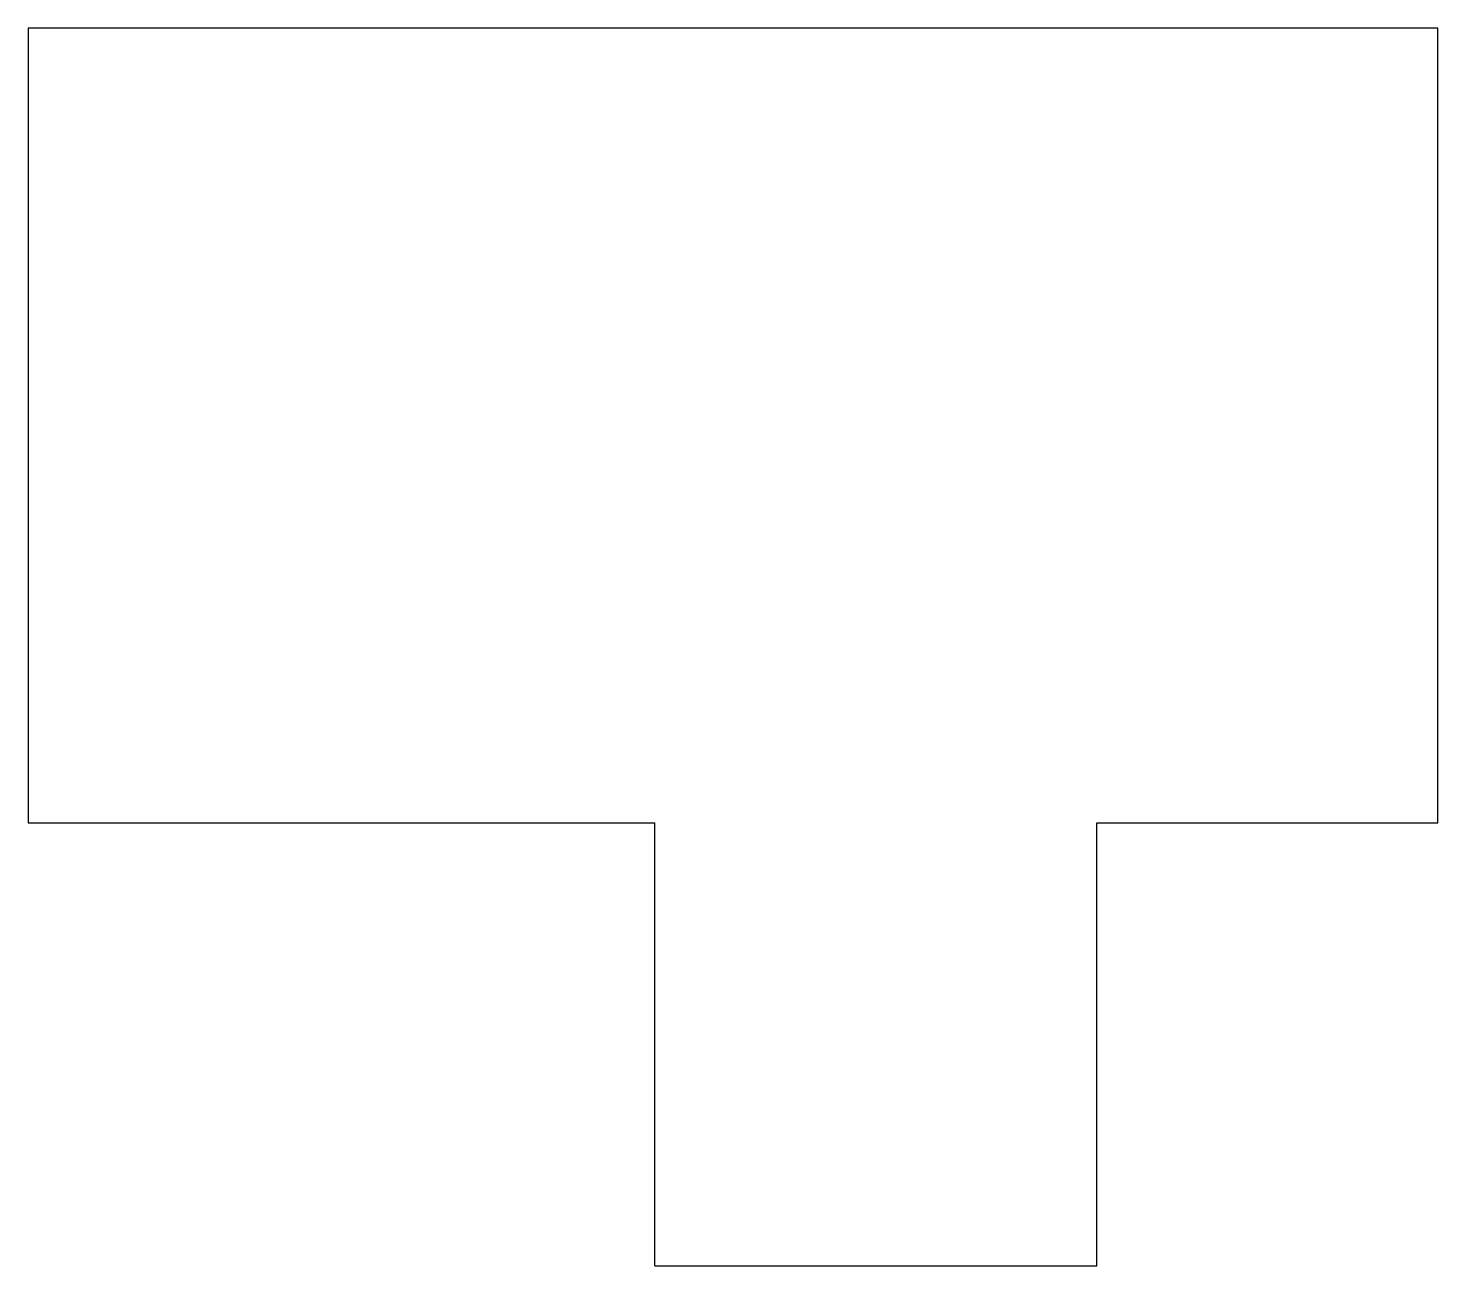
# Model space of a CAD drawing. Header units: millimetres. Extents: x -17 to 118, y -83 to 4.
# Drawn here: x -17.12 to 17.96, y -82.74 to -51.93 of the extents above.
import ezdxf

# ---------------------------------------------------------------- set-up
doc = ezdxf.new("R2010")
doc.units = ezdxf.units.MM

msp = doc.modelspace()

# ---------------------------------------------------------------- linework, layer by layer
for p, q in [((17.965, -51.927), (-17.115, -51.927)), ((-17.115, -51.927), (-17.115, -71.707)), ((17.965, -71.707), (17.965, -51.927)), ((-17.115, -71.707), (-1.523, -71.707)), ((-1.523, -82.737), (-1.523, -71.707)), ((9.477, -71.707), (17.965, -71.707)), ((9.477, -82.737), (9.477, -71.707)), ((-1.523, -82.737), (9.477, -82.737))]:
    msp.add_line(p, q)

doc.saveas('drawing.dxf')
